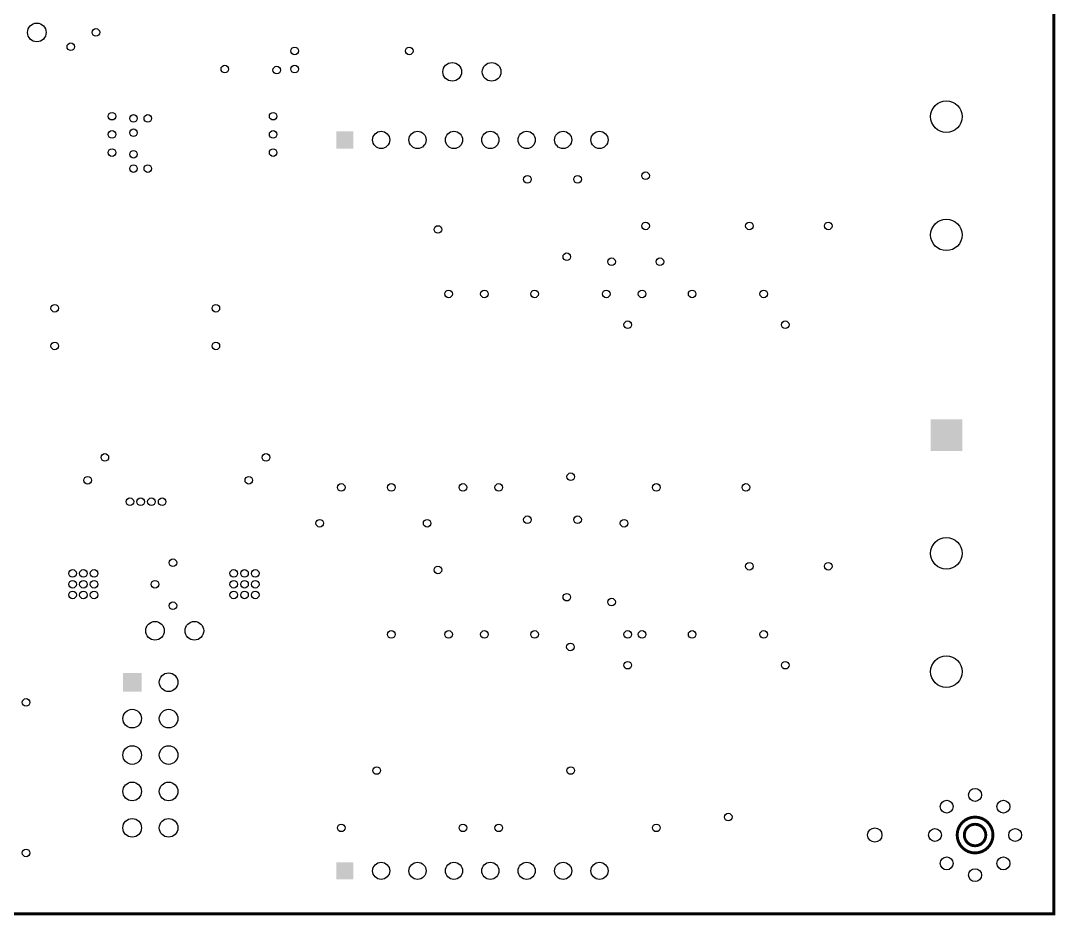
# Model space of a CAD drawing. Extents: x -8 to 142, y 0 to 126.
# Drawn here: x 51.4 to 123.6, y -0.1 to 62.3 of the extents above; entities that cross this region are included whole.
import ezdxf

# ---------------------------------------------------------------- set-up
doc = ezdxf.new("R2010")
doc.units = 0
doc.layers.get('0').update_dxf_attribs({"linetype": 'CONTINUOUS'})
doc.layers.add('03_ASSY2_GBR', color=1, linetype='CONTINUOUS')

# ---------------------------------------------------------------- blocks, each defined once
blk = doc.blocks.new('SQUARE_147')
blk.add_solid([(0.6, 0.6), (0.6, -0.6), (-0.6, 0.6), (-0.6, -0.6)])
blk = doc.blocks.new('SQUARE_154')
blk.add_solid([(0.65, 0.65), (0.65, -0.65), (-0.65, 0.65), (-0.65, -0.65)])
blk = doc.blocks.new('ROUND_170')
blk.add_circle((0, 0), 0.265)
blk = doc.blocks.new('ROUND_171')
blk.add_circle((0, 0), 0.45)
blk = doc.blocks.new('ROUND_175')
blk.add_circle((0, 0), 1.1)
blk = doc.blocks.new('SQUARE_176')
blk.add_solid([(1.1, 1.1), (1.1, -1.1), (-1.1, 1.1), (-1.1, -1.1)])
blk = doc.blocks.new('ROUND_216')
blk.add_circle((0, 0), 0.5)
blk = doc.blocks.new('ROUND_217')
blk.add_circle((0, 0), 0.6)
blk = doc.blocks.new('ROUND_218')
blk.add_circle((0, 0), 0.65)

msp = doc.modelspace()

# ---------------------------------------------------------------- linework, layer by layer
at = {"layer": '03_ASSY2_GBR', "const_width": 0.2032}
for points in [[(0, 0), (123.5, 0), (123.5, 103.5), (0, 103.5), (0, 0)], [(116.75, 5.5), (116.774, 5.256), (116.845, 5.022), (116.961, 4.806), (117.116, 4.616), (117.306, 4.461), (117.522, 4.345), (117.756, 4.274), (118, 4.25), (118.244, 4.274), (118.478, 4.345), (118.694, 4.461), (118.884, 4.616), (119.039, 4.806), (119.155, 5.022), (119.226, 5.256), (119.25, 5.5), (119.226, 5.744), (119.155, 5.978), (119.039, 6.194), (118.884, 6.384), (118.694, 6.539), (118.478, 6.655), (118.244, 6.726), (118, 6.75), (117.756, 6.726), (117.522, 6.655), (117.306, 6.539), (117.116, 6.384), (116.961, 6.194), (116.845, 5.978), (116.774, 5.744), (116.75, 5.5)], [(117.25, 5.5), (117.264, 5.354), (117.307, 5.213), (117.376, 5.083), (117.47, 4.97), (117.583, 4.876), (117.713, 4.807), (117.854, 4.764), (118, 4.75), (118.146, 4.764), (118.287, 4.807), (118.417, 4.876), (118.53, 4.97), (118.624, 5.083), (118.693, 5.213), (118.736, 5.354), (118.75, 5.5), (118.736, 5.646), (118.693, 5.787), (118.624, 5.917), (118.53, 6.03), (118.417, 6.124), (118.287, 6.193), (118.146, 6.236), (118, 6.25), (117.854, 6.236), (117.713, 6.193), (117.583, 6.124), (117.47, 6.03), (117.376, 5.917), (117.307, 5.787), (117.264, 5.646), (117.25, 5.5)]]:
    msp.add_lwpolyline(points, dxfattribs=at)

# ---------------------------------------------------------------- block references
at = {"layer": '03_ASSY2_GBR'}
for name, p in [('ROUND_218', (52.5, 61.5)), ('ROUND_170', (56.625, 61.5)), ('ROUND_170', (54.875, 60.5)), ('ROUND_170', (70.5, 60.21)), ('ROUND_170', (78.5, 60.21)), ('ROUND_218', (81.5, 58.75)), ('ROUND_218', (84.25, 58.75)), ('ROUND_170', (65.625, 58.94)), ('ROUND_170', (69.25, 58.875)), ('ROUND_170', (70.5, 58.94)), ('ROUND_175', (116, 55.625)), ('ROUND_170', (57.75, 55.655)), ('ROUND_170', (59.25, 55.5)), ('ROUND_170', (60.25, 55.5)), ('ROUND_170', (69, 55.655)), ('ROUND_170', (57.75, 54.385)), ('ROUND_170', (59.25, 54.5)), ('ROUND_170', (69, 54.385)), ('SQUARE_147', (74, 54)), ('ROUND_217', (76.54, 54)), ('ROUND_217', (79.08, 54)), ('ROUND_217', (81.62, 54)), ('ROUND_217', (84.16, 54)), ('ROUND_217', (86.7, 54)), ('ROUND_217', (89.24, 54)), ('ROUND_217', (91.78, 54)), ('ROUND_170', (57.75, 53.115)), ('ROUND_170', (59.25, 53)), ('ROUND_170', (69, 53.115)), ('ROUND_170', (59.25, 52)), ('ROUND_170', (60.25, 52)), ('ROUND_170', (86.75, 51.25)), ('ROUND_170', (90.25, 51.25)), ('ROUND_170', (95, 51.5)), ('ROUND_175', (116, 47.375)), ('ROUND_170', (80.5, 47.75)), ('ROUND_170', (95, 48)), ('ROUND_170', (102.25, 48)), ('ROUND_170', (107.75, 48)), ('ROUND_170', (89.5, 45.845)), ('ROUND_170', (92.625, 45.5)), ('ROUND_170', (96, 45.5)), ('ROUND_170', (81.25, 43.25)), ('ROUND_170', (83.75, 43.25)), ('ROUND_170', (87.25, 43.25)), ('ROUND_170', (92.25, 43.25)), ('ROUND_170', (94.75, 43.25)), ('ROUND_170', (98.25, 43.25)), ('ROUND_170', (103.25, 43.25)), ('ROUND_170', (53.75, 42.25)), ('ROUND_170', (65, 42.25)), ('ROUND_170', (93.75, 41.1)), ('ROUND_170', (104.75, 41.1)), ('ROUND_170', (53.75, 39.625)), ('ROUND_170', (65, 39.625)), ('SQUARE_176', (116, 33.4)), ('ROUND_170', (57.25, 31.85)), ('ROUND_170', (68.5, 31.85)), ('ROUND_170', (56.05, 30.25)), ('ROUND_170', (67.3, 30.25)), ('ROUND_170', (89.77, 30.5)), ('ROUND_170', (73.75, 29.75)), ('ROUND_170', (77.25, 29.75)), ('ROUND_170', (82.25, 29.75)), ('ROUND_170', (84.75, 29.75)), ('ROUND_170', (95.75, 29.75)), ('ROUND_170', (102, 29.75)), ('ROUND_170', (59, 28.75)), ('ROUND_170', (59.75, 28.75)), ('ROUND_170', (60.5, 28.75)), ('ROUND_170', (61.25, 28.75)), ('ROUND_170', (72.25, 27.25)), ('ROUND_170', (79.75, 27.25)), ('ROUND_170', (86.75, 27.5)), ('ROUND_170', (90.25, 27.5)), ('ROUND_170', (93.5, 27.25)), ('ROUND_175', (116, 25.15)), ('ROUND_170', (62, 24.5)), ('ROUND_170', (55, 23.75)), ('ROUND_170', (55.75, 23.75)), ('ROUND_170', (56.5, 23.75)), ('ROUND_170', (66.25, 23.75)), ('ROUND_170', (67, 23.75)), ('ROUND_170', (67.75, 23.75)), ('ROUND_170', (80.5, 24)), ('ROUND_170', (102.25, 24.25)), ('ROUND_170', (107.75, 24.25)), ('ROUND_170', (55, 23)), ('ROUND_170', (55.75, 23)), ('ROUND_170', (56.5, 23)), ('ROUND_170', (60.75, 23)), ('ROUND_170', (66.25, 23)), ('ROUND_170', (67, 23)), ('ROUND_170', (67.75, 23)), ('ROUND_170', (55, 22.25)), ('ROUND_170', (55.75, 22.25)), ('ROUND_170', (56.5, 22.25)), ('ROUND_170', (66.25, 22.25)), ('ROUND_170', (67, 22.25)), ('ROUND_170', (67.75, 22.25)), ('ROUND_170', (62, 21.5)), ('ROUND_170', (89.5, 22.095)), ('ROUND_170', (92.625, 21.75)), ('ROUND_218', (60.75, 19.75)), ('ROUND_218', (63.5, 19.75)), ('ROUND_170', (77.25, 19.5)), ('ROUND_170', (81.25, 19.5)), ('ROUND_170', (83.75, 19.5)), ('ROUND_170', (87.25, 19.5)), ('ROUND_170', (93.75, 19.5)), ('ROUND_170', (94.75, 19.5)), ('ROUND_170', (98.25, 19.5)), ('ROUND_170', (103.25, 19.5)), ('ROUND_170', (89.75, 18.625)), ('ROUND_170', (93.75, 17.35)), ('ROUND_170', (104.75, 17.35)), ('ROUND_175', (116, 16.9)), ('SQUARE_154', (59.16, 16.16)), ('ROUND_218', (61.7, 16.16)), ('ROUND_170', (51.75, 14.75)), ('ROUND_218', (59.16, 13.62)), ('ROUND_218', (61.7, 13.62)), ('ROUND_218', (59.16, 11.08)), ('ROUND_218', (61.7, 11.08)), ('ROUND_170', (76.23, 10)), ('ROUND_170', (89.77, 10)), ('ROUND_218', (59.16, 8.54)), ('ROUND_218', (61.7, 8.54)), ('ROUND_171', (118, 8.3)), ('ROUND_171', (116.02, 7.48)), ('ROUND_171', (119.98, 7.48)), ('ROUND_218', (59.16, 6)), ('ROUND_218', (61.7, 6)), ('ROUND_170', (100.77, 6.75)), ('ROUND_170', (73.75, 6)), ('ROUND_170', (82.25, 6)), ('ROUND_170', (84.75, 6)), ('ROUND_170', (95.75, 6)), ('ROUND_216', (111, 5.5)), ('ROUND_171', (115.2, 5.5)), ('ROUND_171', (120.8, 5.5)), ('ROUND_170', (51.75, 4.25)), ('ROUND_171', (116.02, 3.52)), ('ROUND_171', (119.98, 3.52)), ('SQUARE_147', (74, 3)), ('ROUND_217', (76.54, 3)), ('ROUND_217', (79.08, 3)), ('ROUND_217', (81.62, 3)), ('ROUND_217', (84.16, 3)), ('ROUND_217', (86.7, 3)), ('ROUND_217', (89.24, 3)), ('ROUND_217', (91.78, 3)), ('ROUND_171', (118, 2.7))]:
    msp.add_blockref(name, p, dxfattribs=at)

doc.saveas('drawing.dxf')
